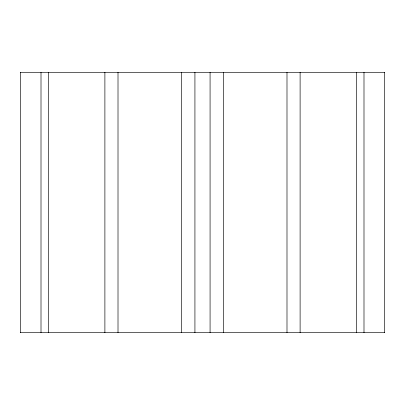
<?xml version="1.0" encoding="UTF-8"?>
<svg xmlns="http://www.w3.org/2000/svg" width="405" height="405" viewBox="0 0 405 405"><rect width="100%" height="100%" fill="white"/><g stroke="black" fill="none" stroke-linecap="round" stroke-linejoin="round"><path stroke-width="0.61" d="M181.475 332.687L181.486 72.313M223.509 332.687L223.514 72.313M20.255 72.313L384.745 72.313M20.255 332.687L384.745 332.687M384.603 72.313L384.603 332.687M363.994 72.313L363.994 332.687M356.42 72.313L356.42 332.687M300.11 72.313L300.11 332.687M286.993 72.313L286.993 332.687M210.073 72.313L210.073 332.687M194.927 72.313L194.927 332.687M118.007 72.313L118.007 332.687M104.89 72.313L104.89 332.687M48.58 72.313L48.58 332.687M41.006 72.313L41.006 332.687M20.397 72.313L20.397 332.687"/></g></svg>
